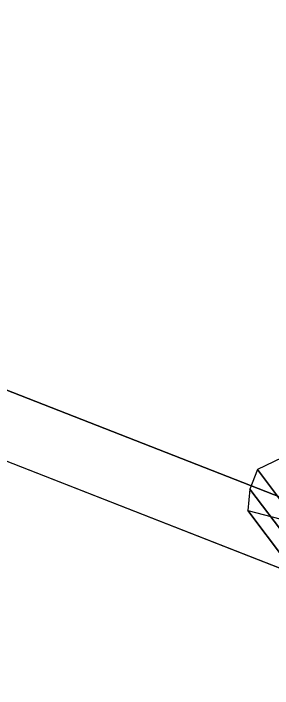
# Model space of a CAD drawing. Extents: x 268 to 383, y 668 to 793.
# Drawn here: x 338.191 to 338.416, y 699.02 to 699.604 of the extents above; entities that cross this region are included whole.
import ezdxf

# ---------------------------------------------------------------- set-up
doc = ezdxf.new("R2010")
doc.units = 0
doc.header["$LTSCALE"] = 0.5
doc.header["$MEASUREMENT"] = 0
doc.layers.get('0').update_dxf_attribs({"linetype": 'CONTINUOUS'})
for name, color, linetype in [('P01', 6, 'CONTINUOUS'), ('P02', 1, 'CONTINUOUS'), ('P03', 5, 'CONTINUOUS')]:
    doc.layers.add(name, color=color, linetype=linetype)

# ---------------------------------------------------------------- blocks, each defined once
blk = doc.blocks.new('*U41')
at = {"color": 3}
for p, q in [((8.67005, 9.94178, 4.5), (1.38731, 9.94178, 4.5)), ((1.28731, 9.84178, 4.5), (8.77005, 9.84178, 4.5))]:
    blk.add_line(p, q, dxfattribs=at)
blk = doc.blocks.new('1')
at = {"color": 0, "extrusion": (0.627354, 0.369097, -0.685708)}
for p, q in [((-57.7544, 21.1207, 10.2062), (-3.2445, -0.1534, 48.626)), ((-58.3818, 20.7516, 10.8919), (-3.8719, -0.5225, 49.3118))]:
    blk.add_line(p, q, dxfattribs=at)
at = {"layer": 'P03', "extrusion": (0.005818, 0.878295, 0.478083), "xscale": 10, "yscale": 10, "zscale": 10, "rotation": 141.3254917884629}
blk.add_blockref('*U41', (130.0689, 68.6219, -21.9063), dxfattribs=at)
at = {"layer": 'P01'}
mesh = blk.add_polymesh((2, 9), dxfattribs=at)
for k, corner in enumerate([(-35.2196, 12.1332, -15.1821), (-35.4247, 12.0866, -15.0602), (-36.0858, 12.1349, -14.6053), (-36.0749, 12.3296, -14.5519), (-36.0245, 12.5175, -14.5269), (-35.8469, 12.667, -14.5984), (-35.3859, 12.6869, -14.8989), (-35.3434, 12.6965, -14.9241), (-35.2716, 12.7104, -14.9676), (-35.3916, 12.3607, -15.8018), (-35.6343, 12.3639, -15.8153), (-36.4116, 12.5659, -15.7789), (-36.3938, 12.7514, -15.7006), (-36.3297, 12.9211, -15.6261), (-36.1167, 13.0239, -15.5704), (-35.5733, 12.9349, -15.5741), (-35.5231, 12.9341, -15.5714), (-35.4382, 12.9307, -15.5676)]):
    mesh.set_mesh_vertex(divmod(k, 9), corner)

msp = doc.modelspace()

# ---------------------------------------------------------------- block references
at = {"layer": 'P02', "xscale": 0.09999999999990905, "yscale": 0.1000000000000227, "zscale": 0.1}
msp.add_blockref('1', (342.03592, 697.9173), dxfattribs=at)

doc.saveas('drawing.dxf')
